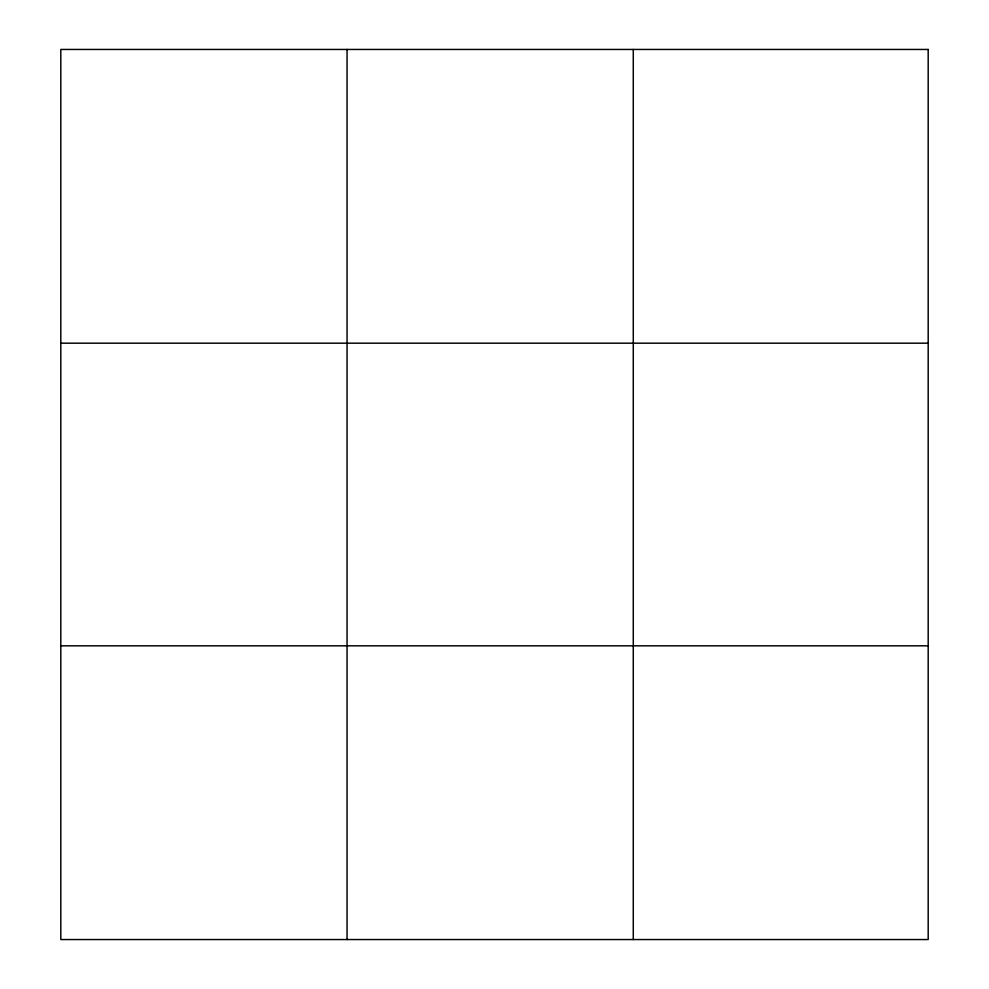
<?xml version="1.0" encoding="UTF-8"?>
<svg xmlns="http://www.w3.org/2000/svg" width="989" height="989" viewBox="0 0 989 989"><rect width="100%" height="100%" fill="white"/><g stroke="black" fill="none" stroke-linecap="round" stroke-linejoin="round"><path stroke-width="1.48" d="M347.052 939.55L347.052 49.45M633.281 939.55L633.281 49.45M60.811 343.183L928.189 343.183M60.811 645.817L928.189 645.817M928.189 49.45L928.189 939.55L60.811 939.55L60.811 49.45L928.189 49.45"/></g></svg>
